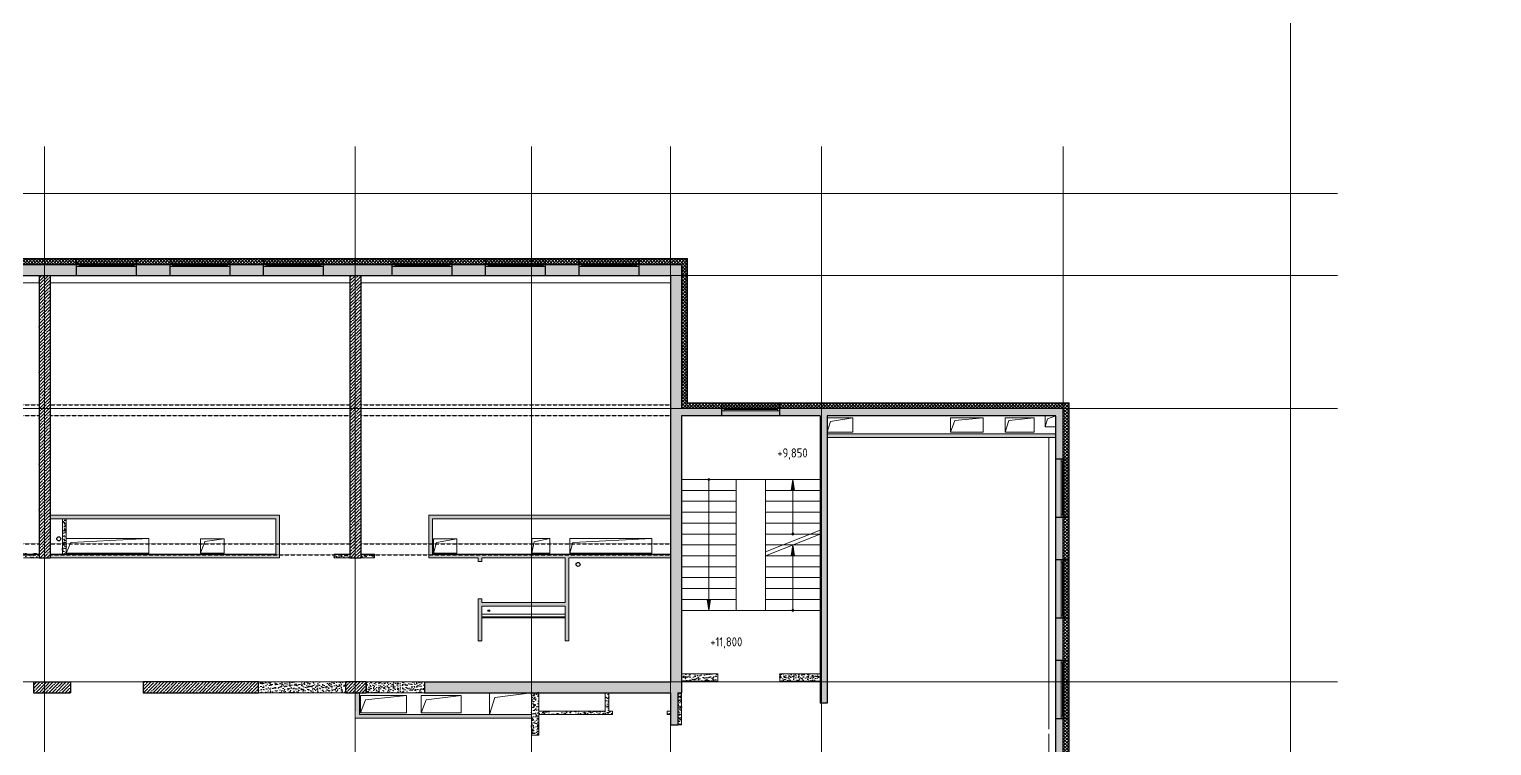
# Model space of a CAD drawing. Header units: millimetres. Extents: x -222892 to 671268, y 0 to 135099.
# Drawn here: x 363671 to 403901, y 73409 to 93121 of the extents above; entities that cross this region are included whole.
import ezdxf
from ezdxf import colors
from ezdxf.entities.mleader import LeaderData, LeaderLine
from ezdxf.enums import TextEntityAlignment as Align
from ezdxf.math import Vec2, Vec3

# ---------------------------------------------------------------- set-up
doc = ezdxf.new("R2010")
doc.units = ezdxf.units.MM
doc.linetypes.add('ADSK_Штриховая_ш2 п1', pattern=[3, 2, -1])
doc.linetypes.add('осевая', pattern=[2, 1.25, -0.25, 0.25, -0.25])
for name, color, linetype in [('_TEXT', 7, 'Continuous'), ('АР_Сущ Несущая стена', 216, 'Continuous'), ('КР_БалкиЖБ', 7, 'ADSK_Штриховая_ш2 п1'), ('ОТВ.ВК', 212, 'Continuous')]:
    doc.layers.add(name, color=color, linetype=linetype)
for name, color, linetype, lineweight in [('АР_Лестницы', 250, 'Continuous', 15), ('АР_Навесной фасад', 190, 'Continuous', 5), ('АР_Окна БЛОК', 250, 'Continuous', 5), ('АР_Перегородки газоблок', 165, 'Continuous', 5), ('АР_Перегородки газоблок_Штрих', 165, 'Continuous', 5), ('АР_Подоконники', 163, 'Continuous', 5), ('АР_Утеплитель', 154, 'Continuous', 5), ('АР_Штриховка монолит', 250, 'Continuous', 5), ('КР_Оси', 7, 'Continuous', 5), ('М_проемы ОВ 4-5эт', 172, 'Continuous', 5)]:
    doc.layers.add(name, color=color, linetype=linetype, lineweight=lineweight)
doc.styles.add('ISOCPEUR', font='isocpeur.ttf', dxfattribs={"width": 0.85})

# ---------------------------------------------------------------- blocks, each defined once
blk = doc.blocks.new('_DotSmall')
at = {"color": 0, "linetype": 'ByBlock', "const_width": 0.5}
blk.add_lwpolyline([(-0.0625, 0, 1), (0.0625, 0, 1)], format="xyb", close=True, dxfattribs=at)
blk = doc.blocks.new('*U4489')
h = blk.add_hatch(color=256)
h.dxf.hatch_style = 1
edge = h.paths.add_edge_path()
edge.add_arc((0, 0), 27.6, 359.64, 719.64)
h = blk.add_hatch(color=256)
h.dxf.hatch_style = 1
h.paths.add_polyline_path([(1500, -44), (1500, 44), (1800, 0)])
blk.add_line((1800, 0), (0, 0))
blk.add_lwpolyline([(1500, 44), (1500, -44), (1800, 0), (1500, 44)])
blk.add_circle((0, 0), 27.6)
blk = doc.blocks.new('*U4577')
h = blk.add_hatch(color=256)
h.dxf.hatch_style = 1
edge = h.paths.add_edge_path()
edge.add_arc((0, 0), 27.6, 359.64, 719.64)
h = blk.add_hatch(color=256)
h.dxf.hatch_style = 1
h.paths.add_polyline_path([(3300, -44), (3300, 44), (3600, 0)])
blk.add_line((3600, 0), (0, 0))
blk.add_lwpolyline([(3300, 44), (3300, -44), (3600, 0), (3300, 44)])
blk.add_circle((0, 0), 27.6)
blk = doc.blocks.new('*U4456')
h = blk.add_hatch(color=256)
h.dxf.hatch_style = 1
edge = h.paths.add_edge_path()
edge.add_arc((0, 0), 27.6, 359.64, 719.64)
h = blk.add_hatch(color=256)
h.dxf.hatch_style = 1
h.paths.add_polyline_path([(1200, -44), (1200, 44), (1500, 0)])
blk.add_line((1500, 0), (0, 0))
blk.add_lwpolyline([(1200, 44), (1200, -44), (1500, 0), (1200, 44)])
blk.add_circle((0, 0), 27.6)
blk = doc.blocks.new('*U4499')
at = {"true_color": 0xffffff}
h = blk.add_hatch(color=7, dxfattribs=at)
h.dxf.hatch_style = 1
h.paths.add_polyline_path([(-1600, -140), (0, -140), (0, 220), (-1600, 220)])
at = {"lineweight": 30}
for p, q in [((-1600, -140), (-1600, 220)), ((0, -140), (0, 220))]:
    blk.add_line(p, q, dxfattribs=at)
for p, q in [((0, 220), (-1600, 220)), ((-1600, 70), (0, 70)), ((-1600, 0), (0, 0)), ((-1530, 0), (-1530, 70)), ((-1530, 35), (-70, 35)), ((-70, 0), (-70, 70)), ((-1600, -140), (0, -140)), ((-1600, -140), (-1600, -140)), ((-1600, -140), (-1600, -140)), ((0, -140), (0, -140)), ((0, -140), (0, -140))]:
    blk.add_line(p, q)
blk = doc.blocks.new('*U4551')
at = {"true_color": 0xffffff}
h = blk.add_hatch(color=7, dxfattribs=at)
h.dxf.hatch_style = 1
h.paths.add_polyline_path([(-1650, -240), (0, -240), (0, 220), (-1650, 220)])
at = {"lineweight": 30}
for p, q in [((-1650, -240), (-1650, 220)), ((0, -240), (0, 220))]:
    blk.add_line(p, q, dxfattribs=at)
for p, q in [((0, 220), (-1650, 220)), ((-1650, 70), (0, 70)), ((-1650, 0), (0, 0)), ((-1580, 0), (-1580, 70)), ((-1580, 35), (-70, 35)), ((-70, 0), (-70, 70)), ((-1650, -240), (0, -240)), ((-1650, -240), (-1650, -240)), ((-1650, -240), (-1650, -240)), ((0, -240), (0, -240)), ((0, -240), (0, -240))]:
    blk.add_line(p, q)
blk = doc.blocks.new('*U5853')
at = {"color": 0, "linetype": 'ByBlock', "lineweight": -2, "ltscale": 10}
blk.add_line((0, 0), (-79501, 0), dxfattribs=at)
blk = doc.blocks.new('*U5861')
at = {"color": 0, "linetype": 'ByBlock', "lineweight": -2, "ltscale": 10}
blk.add_line((0, 0), (0, -36499), dxfattribs=at)
at = {"color": 0, "linetype": 'Continuous', "lineweight": -2}
blk.add_line((0, -36499), (0, -36599), dxfattribs=at)
blk.add_circle((0, -36999), 400, dxfattribs=at)
at = {"color": 0, "linetype": 'Continuous', "lineweight": -2, "style": 'ISOCPEUR', "width": 0.85}
blk.add_text('12', height=350, dxfattribs=at).set_placement((0, -36999), align=Align.MIDDLE_CENTER)
blk = doc.blocks.new('*U5862')
at = {"color": 0, "linetype": 'ByBlock', "lineweight": -2, "ltscale": 10}
blk.add_line((0, 0), (0, -36499), dxfattribs=at)
at = {"color": 0, "linetype": 'Continuous', "lineweight": -2}
blk.add_line((0, -36499), (0, -36599), dxfattribs=at)
blk.add_circle((0, -36999), 400, dxfattribs=at)
at = {"color": 0, "linetype": 'Continuous', "lineweight": -2, "style": 'ISOCPEUR', "width": 0.85}
blk.add_text('14', height=350, dxfattribs=at).set_placement((0, -36999), align=Align.MIDDLE_CENTER)
blk = doc.blocks.new('*U5863')
at = {"color": 0, "linetype": 'ByBlock', "lineweight": -2, "ltscale": 10}
blk.add_line((0, 0), (0, -36499), dxfattribs=at)
at = {"color": 0, "linetype": 'Continuous', "lineweight": -2}
blk.add_line((0, -36499), (0, -36599), dxfattribs=at)
blk.add_circle((0, -36999), 400, dxfattribs=at)
at = {"color": 0, "linetype": 'Continuous', "lineweight": -2, "style": 'ISOCPEUR', "width": 0.85}
blk.add_text('16', height=350, dxfattribs=at).set_placement((0, -36999), align=Align.MIDDLE_CENTER)
blk = doc.blocks.new('*U5864')
at = {"color": 0, "linetype": 'ByBlock', "lineweight": -2, "ltscale": 10}
blk.add_line((0, 0), (0, -36499), dxfattribs=at)
at = {"color": 0, "linetype": 'Continuous', "lineweight": -2}
blk.add_line((0, -36499), (0, -36599), dxfattribs=at)
blk.add_circle((0, -36999), 400, dxfattribs=at)
at = {"color": 0, "linetype": 'Continuous', "lineweight": -2, "style": 'ISOCPEUR', "width": 0.85}
blk.add_text('18', height=350, dxfattribs=at).set_placement((0, -36999), align=Align.MIDDLE_CENTER)
blk = doc.blocks.new('*U5865')
at = {"color": 0, "linetype": 'ByBlock', "lineweight": -2, "ltscale": 10}
blk.add_line((0, 0), (0, -36499), dxfattribs=at)
at = {"color": 0, "linetype": 'Continuous', "lineweight": -2}
blk.add_line((0, -36499), (0, -36599), dxfattribs=at)
blk.add_circle((0, -36999), 400, dxfattribs=at)
at = {"color": 0, "linetype": 'Continuous', "lineweight": -2, "style": 'ISOCPEUR', "width": 0.85}
blk.add_text('20', height=350, dxfattribs=at).set_placement((0, -36999), align=Align.MIDDLE_CENTER)
blk = doc.blocks.new('*U5866')
at = {"color": 0, "linetype": 'ByBlock', "lineweight": -2, "ltscale": 10}
blk.add_line((0, 0), (0, -36499), dxfattribs=at)
at = {"color": 0, "linetype": 'Continuous', "lineweight": -2}
blk.add_line((0, -36499), (0, -36599), dxfattribs=at)
blk.add_circle((0, -36999), 400, dxfattribs=at)
at = {"color": 0, "linetype": 'Continuous', "lineweight": -2, "style": 'ISOCPEUR', "width": 0.85}
blk.add_text('22', height=350, dxfattribs=at).set_placement((0, -36999), align=Align.MIDDLE_CENTER)
blk = doc.blocks.new('*U5867')
at = {"color": 0, "linetype": 'ByBlock', "lineweight": -2, "ltscale": 10}
blk.add_line((0, 0), (0, -80880), dxfattribs=at)
blk = doc.blocks.new('*U5868')
at = {"color": 0, "linetype": 'ByBlock', "lineweight": -2, "ltscale": 10}
blk.add_line((0, 0), (-79501, 0), dxfattribs=at)
blk = doc.blocks.new('*U5869')
at = {"color": 0, "linetype": 'ByBlock', "lineweight": -2, "ltscale": 10}
blk.add_line((0, 0), (-79501, 0), dxfattribs=at)
blk = doc.blocks.new('*U5870')
at = {"color": 0, "linetype": 'ByBlock', "lineweight": -2, "ltscale": 10}
blk.add_line((0, 0), (-79501, 0), dxfattribs=at)
blk = doc.blocks.new('A$C4c190d01')
at = {"layer": 'КР_Оси', "linetype": 'осевая'}
for name, p in [('*U5867', (68415, 79093.6)), ('*U5861', (34145, 34687.4)), ('*U5862', (42685, 34687.4)), ('*U5863', (47535, 34687.4)), ('*U5864', (51365, 34687.4)), ('*U5865', (55515, 34687.4)), ('*U5866', (62165, 34687.4)), ('*U5870', (69712.8, 33395)), ('*U5869', (69712.8, 31145)), ('*U5868', (69712.8, 27480)), ('*U5853', (69712.8, 19960))]:
    blk.add_blockref(name, p, dxfattribs=at)

msp = doc.modelspace()

# ---------------------------------------------------------------- hatches: boundary and pattern name
at = {"layer": 'АР_Перегородки газоблок_Штрих', "ltscale": 100}
h = msp.add_hatch(dxfattribs=at)
h.set_pattern_fill('AR-CONC', color=256)
h.paths.add_polyline_path([(385623.4, 81986.1), (391913.8, 81986.1), (391913.8, 81885.7), (385624.1, 81886.1)])
h = msp.add_hatch(dxfattribs=at)
h.set_pattern_fill('AR-CONC', color=256)
h.paths.add_polyline_path([(370555.1, 79748.5), (364639.7, 79748.5), (364639.7, 79648.5), (370455.1, 79648.5), (370455.1, 78680.3), (370555.1, 78580.3)])
h.paths.add_polyline_path([(364639.7, 79748.5), (364243.7, 79748.5), (364243.7, 79648.5), (364639.7, 79648.5)])
h = msp.add_hatch(dxfattribs=at)
h.set_pattern_fill('AR-CONC', color=256)
h.paths.add_polyline_path([(381313.8, 79748.5), (374666.6, 79748.5), (374666.7, 78680.3), (374766.7, 78680.3), (374766.6, 79648.5), (381313.8, 79648.5)])
h = msp.add_hatch(dxfattribs=at)
h.set_pattern_fill('AR-CONC', color=256)
h.paths.add_polyline_path([(364683.6, 79648.5), (364583.6, 79648.5), (364583.6, 78680.3), (364683.6, 78680.3)])
h = msp.add_hatch(dxfattribs=at)
h.set_pattern_fill('AR-CONC', color=256)
h.paths.add_polyline_path([(363943.8, 78640.3), (363943.8, 78700.3), (363697.7, 78700.2), (363697.7, 78580.2), (363700.3, 78580.2), (363510.1, 78580.2), (363510.1, 78700.2), (363697.6, 78700.2), (363697.7, 78580.2), (363943.8, 78580.3)])
h = msp.add_hatch(dxfattribs=at)
h.set_pattern_fill('AR-CONC', color=256)
h.paths.add_polyline_path([(370455.1, 78680.3), (364243.7, 78680.3), (364243.7, 78580.3), (370555.1, 78580.3)])
h = msp.add_hatch(dxfattribs=at)
h.set_pattern_fill('AR-CONC', color=256)
h.paths.add_polyline_path([(372488.8, 78640.3), (372488.8, 78680.3), (372055.1, 78680.3), (372055.1, 78580.3), (372055.1, 78580.3), (372055.1, 78580.3), (372055.1, 78580.3), (372488.8, 78580.3)])
h = msp.add_hatch(dxfattribs=at)
h.set_pattern_fill('AR-CONC', color=256)
h.paths.add_polyline_path([(373166.6, 78680.3), (372788.8, 78680.3), (372788.8, 78643.3), (372788.8, 78580.3), (373166.6, 78580.3)])
h = msp.add_hatch(dxfattribs=at)
h.set_pattern_fill('AR-CONC', color=256)
h.paths.add_polyline_path([(376016.5, 77448.7), (376116.4, 77448.7), (376116.4, 77348.7), (378413.5, 77348.7), (378413.5, 78580.3), (376116.4, 78580.4), (376116.1, 78478.6), (376016, 78478.9), (376016.4, 78580.3), (374666.6, 78580.3), (374666.6, 78680.3), (381161, 78680.4), (381313.8, 78680.3), (381313.8, 78580.4), (378513.5, 78580.3), (378513.5, 76295.3), (378413.5, 76295.3), (378413.4, 77247.5), (376116.4, 77249.9), (376116, 76265.7), (376016, 76265.7)])
h = msp.add_hatch(dxfattribs=at)
h.set_pattern_fill('AR-CONC', color=256)
h.paths.add_polyline_path([(382613.8, 75385.7), (381613.8, 75385.7), (381613.8, 75185.7), (382613.8, 75185.7)])
h = msp.add_hatch(dxfattribs=at)
h.set_pattern_fill('AR-CONC', color=256)
h.paths.add_polyline_path([(385423.8, 75385.7), (384313.8, 75385.7), (384313.8, 75185.7), (385423.8, 75185.7)])
h = msp.add_hatch(dxfattribs=at)
h.set_pattern_fill('AR-CONC', color=256)
h.paths.add_polyline_path([(372345.4, 75165.7), (369975.6, 75165.7), (369975.6, 74865.7), (372345.4, 74865.7)])
h = msp.add_hatch(dxfattribs=at)
h.set_pattern_fill('AR-CONC', color=256)
h.paths.add_polyline_path([(372663.7, 74364.5), (372633.8, 74364.5), (372633.8, 74865.7), (372753.8, 74865.7), (372753.8, 74264.5), (377483.7, 74264.5), (377483.9, 74164.5), (372663.9, 74164.5)])
h = msp.add_hatch(dxfattribs=at)
h.set_pattern_fill('AR-CONC', color=256)
h.paths.add_polyline_path([(374545.7, 75165.7), (372935.2, 75165.6), (372935.2, 74865.6), (374545.7, 74865.7)])
h = msp.add_hatch(dxfattribs=at)
h.set_pattern_fill('AR-CONC', color=256)
h.paths.add_polyline_path([(377483.8, 74872.8), (377683.8, 74880.3), (377683.8, 73697.8), (377483.8, 73690.3)])
h = msp.add_hatch(dxfattribs=at)
h.set_pattern_fill('AR-CONC', color=256)
h.paths.add_polyline_path([(377683.7, 74364.5), (379513.6, 74361.8), (379513.6, 74863), (379613.8, 74865.7), (379613.8, 74364.5), (379713.7, 74364.5), (379713.9, 74264.5), (377683.9, 74264.5)])
h = msp.add_hatch(dxfattribs=at)
h.set_pattern_fill('AR-CONC', color=256)
h.paths.add_polyline_path([(381613.8, 74865.7), (381513.8, 74865.7), (381513.8, 73985.8), (381613.8, 73985.8)])
h = msp.add_hatch(dxfattribs=at)
h.set_pattern_fill('AR-CONC', color=256)
h.paths.add_polyline_path([(381213.8, 74364.5), (381313.8, 74364.5), (381313.8, 74244.5), (381213.8, 74244.5)])
at = {"layer": 'АР_Утеплитель', "ltscale": 100}
h = msp.add_hatch(dxfattribs=at)
h.set_pattern_fill('ANSI37', color=256, scale=20)
h.paths.add_polyline_path([(398463.8, 64815.7), (392113.8, 64815.7), (392113.8, 82685.7), (381613.8, 82685.7), (381613.8, 86650.7), (346813.8, 86650.7), (346813.8, 82685.7), (341838.6, 82685.7), (341838.6, 82835.7), (346663.8, 82835.7), (346663.8, 86800.7), (381763.8, 86800.7), (381763.8, 82835.7), (392263.8, 82835.7), (392263.8, 64965.7), (398613.8, 64965.7), (398613.8, 54955.7), (385213.8, 54955.7), (385213.8, 61305.7), (377333.8, 61305.7), (377333.8, 66495.7), (369098.5, 66495.7), (369098.5, 66245.7), (368948.5, 66245.7), (368948.5, 66645.7), (377483.8, 66645.7), (377483.8, 61455.7), (385363.8, 61455.7), (385363.8, 55105.7), (398463.8, 55105.7)])
at = {"layer": 'АР_Штриховка монолит', "ltscale": 100}
h = msp.add_hatch(dxfattribs=at)
h.set_pattern_fill('ANSI35', color=256, scale=20)
h.paths.add_polyline_path([(381313.8, 86650.7), (346813.8, 86650.7), (346813.8, 82685.7), (346813.8, 82485.7), (346813.8, 75165.7), (346913.8, 75165.7), (346913.8, 73908.2), (347113.8, 73908.2), (347113.8, 74865.7), (350868.8, 74865.7), (350868.8, 73683.2), (351068.8, 73683.2), (351068.8, 74865.7), (361785.8, 74865.7), (361785.8, 75165.7), (347113.8, 75165.7), (347113.8, 86350.7), (381313.8, 86350.7)])
h = msp.add_hatch(dxfattribs=at)
h.set_pattern_fill('ANSI35', color=256, scale=20)
h.paths.add_polyline_path([(381613.8, 86650.7), (381313.8, 86650.7), (381313.8, 86350.7), (381313.8, 75165.7), (374545.7, 75165.7), (374545.7, 74865.7), (377483.8, 74865.7), (377683.8, 74865.7), (381313.8, 74865.7), (381313.8, 73985.8), (381513.8, 73985.8), (381513.8, 74865.7), (381613.8, 74865.7), (381613.8, 82485.7), (381613.8, 82486), (381613.8, 82686), (381613.8, 82685.7)])
h = msp.add_hatch(dxfattribs=at)
h.set_pattern_fill('ANSI35', color=256, scale=20)
h.paths.add_polyline_path([(364243.7, 86350.7), (363943.8, 86350.7), (363943.8, 78580.3), (364243.7, 78580.3)])
h = msp.add_hatch(dxfattribs=at)
h.set_pattern_fill('ANSI35', color=256, scale=20)
h.paths.add_polyline_path([(372788.8, 86350.7), (372488.8, 86350.7), (372488.8, 78580.3), (372788.8, 78580.3)])
h = msp.add_hatch(dxfattribs=at)
h.set_pattern_fill('ANSI35', color=256, scale=20)
h.paths.add_polyline_path([(392113.8, 82685.7), (381613.7, 82685.7), (381613.8, 82485.7), (385423.8, 82485.7), (385423.8, 74580.2), (385623.8, 74580.2), (385623.8, 82485.7), (391913.8, 82485.7), (392113.8, 82485.7)])
h = msp.add_hatch(dxfattribs=at)
h.set_pattern_fill('ANSI35', color=256, scale=20)
h.paths.add_polyline_path([(398463.8, 64815.7), (392113.8, 64815.7), (392113.8, 82486), (391913.8, 82485.3), (391913.8, 64815.7), (391813.8, 64815.7), (391813.8, 63707.4), (392113.8, 63707.4), (392113.8, 64615.7), (398263.8, 64615.7), (398463.8, 64615.7)])
h = msp.add_hatch(dxfattribs=at)
h.set_pattern_fill('ANSI35', color=256, scale=20)
h.paths.add_polyline_path([(364805.8, 75165.8), (363785.8, 75165.7), (363785.8, 74865.7), (364805.8, 74865.8)])
h = msp.add_hatch(dxfattribs=at)
h.set_pattern_fill('ANSI35', color=256, scale=20)
h.paths.add_polyline_path([(369975.6, 75165.6), (366805.8, 75165.7), (366805.8, 74865.7), (369975.6, 74865.6)])
h = msp.add_hatch(dxfattribs=at)
h.set_pattern_fill('ANSI35', color=256, scale=20)
h.paths.add_polyline_path([(372935.2, 75166.3), (372365.4, 75166.3), (372365.4, 74865.6), (372935.2, 74865.6)])

# ---------------------------------------------------------------- linework, layer by layer
at = {"layer": 'АР_Лестницы', "ltscale": 100}
for p, q in [((383921.5, 80734.2), (381613.8, 80734.2)), ((385423.8, 80734.2), (383921.4, 80734.2)), ((383116.1, 80434.2), (381613.8, 80434.2)), ((383116.1, 80134.2), (381613.8, 80134.2)), ((385423.8, 80434.2), (383921.4, 80434.2)), ((385423.8, 80134.2), (383921.4, 80134.2)), ((383116.1, 79834.2), (381613.8, 79834.2)), ((385423.8, 79834.2), (383921.4, 79834.2)), ((383116.1, 79534.2), (381613.8, 79534.2)), ((385423.8, 79534.2), (383921.4, 79534.2)), ((385426.5, 79341.9), (383921.4, 78741.9)), ((383116.1, 79234.2), (381613.8, 79234.2)), ((383116.1, 78934.2), (381613.8, 78934.2)), ((385423.8, 79234.2), (383921.4, 79234.2)), ((385426.4, 79234.2), (383921.4, 78634.2)), ((385423.8, 78934.2), (383921.4, 78934.2)), ((383116.1, 78634.2), (381613.8, 78634.2)), ((385423.8, 78634.2), (383921.4, 78634.2)), ((383116.1, 78334.2), (381613.8, 78334.2)), ((385423.8, 78334.2), (383921.4, 78334.2)), ((383116.1, 78034.2), (381613.8, 78034.2)), ((383116.1, 77734.2), (381613.8, 77734.2)), ((385423.8, 78034.2), (383921.4, 78034.2)), ((385423.8, 77734.2), (383921.4, 77734.2)), ((383116.1, 77434.2), (381613.8, 77434.2)), ((385423.8, 77434.2), (383921.4, 77434.2)), ((381613.8, 77134.2), (383921.4, 77134.2)), ((385423.8, 77134.2), (383921.4, 77134.2))]:
    msp.add_line(p, q, dxfattribs=at)
for points in [[(383116.3, 77134.2), (383116.3, 80734.2)], [(383921.4, 77134.2), (383921.5, 80734.2)]]:
    msp.add_lwpolyline(points, dxfattribs=at)
at = {"layer": 'АР_Навесной фасад', "ltscale": 100}
for p, q in [((346653.8, 86810.7), (381773.8, 86810.7)), ((346663.8, 86800.7), (381763.8, 86800.7)), ((381763.8, 86800.7), (381763.8, 82835.7)), ((381773.8, 86810.7), (381773.8, 82845.7)), ((392263.8, 82835.7), (381763.8, 82835.7)), ((392273.8, 82845.7), (381773.8, 82845.7)), ((392263.8, 64965.7), (392263.8, 82835.7)), ((392273.8, 64975.7), (392273.8, 82845.7))]:
    msp.add_line(p, q, dxfattribs=at)
at = {"layer": 'АР_Перегородки газоблок', "ltscale": 100}
for p, q in [((381313.8, 79748.5), (374666.6, 79748.5)), ((374666.6, 79748.5), (374666.6, 78700.3)), ((364583.6, 78680.3), (364583.6, 79648.5)), ((364683.6, 78680.3), (364683.6, 79648.5)), ((374766.6, 79648.5), (375616.9, 79648.5)), ((375186.6, 79648.5), (381313.8, 79648.5)), ((376016.5, 77448.7), (376116.4, 77448.7)), ((382613.8, 75385.7), (382613.8, 75185.7)), ((377483.8, 74865.3), (377483.8, 73697.8)), ((377683.8, 74865.3), (377683.8, 73697.8)), ((381613.8, 74865.7), (381613.8, 73985.8)), ((377683.8, 73697.8), (377483.8, 73697.8)), ((381613.8, 73985.8), (381513.8, 73985.8))]:
    msp.add_line(p, q, dxfattribs=at)
for points in [[(385623.8, 81986.1), (391913.8, 81986.1)], [(385623.8, 81886.1), (391913.8, 81886.1)], [(364243.7, 79748.5), (370555.1, 79748.5)], [(370555.1, 79748.5), (370555.1, 78580.3), (364243.8, 78580.3)], [(364243.8, 78680.3), (370455.1, 78680.3), (370455.1, 79648.5), (364243.7, 79648.5)], [(381313.8, 78680.3), (374766.6, 78680.3), (374766.6, 79648.5)], [(363943.8, 78680.3), (363510.1, 78680.3)], [(363943.8, 78580.3), (363510.1, 78580.3)], [(372055.1, 78580.3), (372055.1, 78680.3)], [(372488.8, 78680.3), (372055.1, 78680.3)], [(372488.8, 78580.3), (372055.1, 78580.3)], [(373166.6, 78680.3), (372788.8, 78680.3)], [(373166.6, 78580.3), (372788.8, 78580.3)], [(373166.6, 78680.3), (373166.6, 78580.3)], [(374666.6, 78580.3), (374666.6, 78700.3)], [(376016.4, 78580.3), (374666.6, 78580.3)], [(376016.4, 78580.3), (376016.1, 78479.3)], [(376016.1, 78479.3), (376116.1, 78479)], [(376116.1, 78479), (376116.4, 78580.3)], [(378413.5, 77348.7), (378413.5, 78580.4), (376116.4, 78580.4)], [(378513.5, 76295.3), (378513.5, 78580.3)], [(381313.8, 78580.3), (378513.5, 78580.3)], [(376016.5, 77448.7), (376016, 76295.7)], [(376116, 76295.7), (376116.4, 77248.7), (378413.5, 77248.7), (378413.5, 76295.3)], [(376116.4, 77348.7), (376116.4, 77448.7)], [(378413.5, 77348.7), (376116.4, 77348.7)], [(376116.4, 77028.3), (378413.5, 77028.6)], [(376116.4, 76953.3), (378413.5, 76953.3)], [(378413.5, 76928.6), (376116.4, 76928.3)], [(376016, 76295.7), (376116, 76295.7)], [(378413.5, 76295.3), (378513.5, 76295.3)], [(381613.8, 75385.7), (382613.8, 75385.7)], [(384313.8, 75385.7), (385423.8, 75385.7)], [(384313.8, 75185.7), (384313.8, 75385.7)], [(372633.8, 74865.7), (372633.8, 74164.5), (377483.8, 74164.5)], [(372753.8, 74865.7), (372753.8, 74264.5), (377483.8, 74264.5)], [(379513.6, 74863), (379513.6, 74361.8)], [(379613.8, 74865.7), (379613.8, 74364.5)], [(382613.8, 75185.7), (381613.8, 75185.7)], [(385423.8, 75185.7), (384313.8, 75185.7)], [(379513.6, 74361.8), (377683.8, 74364.5)], [(377683.8, 74264.5), (379713.8, 74264.5)], [(379713.8, 74364.5), (379613.8, 74364.5)], [(379713.8, 74364.5), (379713.8, 74264.5)], [(381313.8, 74364.5), (381213.8, 74364.5)], [(381213.8, 74364.5), (381213.8, 74264.5)], [(381213.8, 74264.5), (381313.8, 74264.5)]]:
    msp.add_lwpolyline(points, dxfattribs=at)
for points in [[(369975.6, 74865.7), (372365.4, 74865.7), (372365.4, 75165.7), (369975.6, 75165.7)], [(372935.2, 74865.7), (374545.7, 74865.7), (374545.7, 75165.7), (372935.2, 75165.7)]]:
    msp.add_lwpolyline(points, close=True, dxfattribs=at)
at = {"layer": 'АР_Подоконники', "ltscale": 100}
for p, q in [((355678.8, 86147.2), (363943.8, 86147.1)), ((364243.8, 86147.2), (372488.8, 86147.1)), ((372788.8, 86147.2), (381313.8, 86147.1)), ((391713.8, 73860.7), (391713.8, 81886.1)), ((391713.8, 67930.1), (391713.8, 73740.7))]:
    msp.add_line(p, q, dxfattribs=at)
at = {"layer": 'АР_Сущ Несущая стена', "ltscale": 100}
for p, q in [((346813.8, 86650.7), (381613.8, 86650.7)), ((381613.8, 86650.7), (381613.8, 82685.7)), ((347113.8, 86350.7), (381313.8, 86350.7)), ((363943.8, 86350.7), (363943.8, 78580.3)), ((364243.8, 86350.7), (364243.7, 78580.3)), ((372488.8, 86350.7), (372488.8, 78580.3)), ((372788.8, 86350.7), (372788.8, 78580.3)), ((381313.8, 86350.7), (381313.8, 75165.7)), ((392113.8, 82685.7), (381613.8, 82685.7)), ((381613.8, 82485.7), (381613.8, 74865.7)), ((385423.8, 82485.7), (381613.8, 82485.7)), ((385423.8, 82485.7), (385423.8, 74580.2)), ((391913.8, 82485.7), (385623.8, 82485.7)), ((385623.8, 82485.7), (385623.8, 74580.3)), ((391913.8, 64815.7), (391913.8, 82485.7)), ((392113.8, 64815.7), (392113.8, 82685.7)), ((391913.8, 77945.7), (391913.8, 79700.7)), ((363943.8, 78580.3), (364243.8, 78580.3)), ((372488.8, 78580.3), (372788.8, 78580.3)), ((391913.8, 75760.7), (391913.8, 76845.7)), ((363785.8, 75165.7), (364805.8, 75165.7)), ((363785.8, 75165.7), (363785.8, 74865.7)), ((363785.8, 74865.7), (364805.8, 74865.7)), ((364805.8, 75165.7), (364805.8, 74865.7)), ((372365.4, 75165.7), (372365.4, 74865.7)), ((372935.2, 75165.7), (372935.2, 74865.7)), ((374545.7, 75165.7), (381313.8, 75165.7)), ((374545.7, 75165.7), (374545.7, 74865.7)), ((374545.7, 74865.7), (377683.8, 74865.7)), ((377683.8, 74865.7), (381313.8, 74865.7)), ((381313.8, 74865.7), (381313.8, 73985.8)), ((381513.8, 74865.7), (381613.8, 74865.7)), ((381513.8, 74865.7), (381513.8, 73985.8)), ((385623.8, 74580.2), (385423.8, 74580.2)), ((391913.8, 72990.7), (391913.8, 74160.7)), ((381313.8, 73985.8), (381513.8, 73985.8))]:
    msp.add_line(p, q, dxfattribs=at)
for points in [[(366805.8, 74865.2), (369975.6, 74865.4), (369975.6, 75166), (366805.8, 75165.7)], [(372365.4, 74865.2), (372935.2, 74866.2), (372935.2, 75166.8), (372365.4, 75165.7)]]:
    msp.add_lwpolyline(points, close=True, dxfattribs=at)
at = {"layer": 'КР_БалкиЖБ'}
for p, q in [((355678.8, 82790.7), (363943.8, 82790.7)), ((355678.8, 82490.7), (363943.8, 82490.7)), ((364241.9, 82790.7), (372488.8, 82790.7)), ((364243.7, 82490.7), (372488.8, 82490.7)), ((372788.8, 82790.7), (381313.8, 82790.7)), ((372788.8, 82490.7), (381313.8, 82490.7)), ((355678.8, 78965.7), (363943.8, 78965.7)), ((364241.9, 78965.7), (372488.8, 78965.7)), ((372788.8, 78965.7), (381313.8, 78965.7)), ((355678.8, 78665.7), (363943.8, 78665.7)), ((364243.7, 78665.7), (372488.8, 78665.7)), ((372788.8, 78665.7), (381313.8, 78665.7))]:
    msp.add_line(p, q, dxfattribs=at)
at = {"layer": 'М_проемы ОВ 4-5эт'}
for points in [[(391615.6, 82185), (391913.8, 82185.7), (391913.8, 82485.7), (391615.6, 82485)], [(385623.8, 82033.4), (386323.8, 82033.4), (386323.8, 82433.4), (385623.8, 82433.4)], [(389013.8, 82033.4), (389913.8, 82033.4), (389913.8, 82433.4), (389013.8, 82433.4)], [(390513.8, 82033.4), (391313.8, 82033.4), (391313.8, 82433.4), (390513.8, 82433.4)], [(364688.6, 78706.3), (366963.6, 78706.3), (366963.6, 79106.3), (364688.6, 79106.3)], [(368385.1, 78705.3), (369035.2, 78705.3), (369035.2, 79105.3), (368385.1, 79105.3)], [(374786.6, 78705.3), (375436.8, 78705.3), (375436.8, 79105.3), (374786.6, 79105.3)], [(377494.1, 78706.3), (377994.1, 78706.3), (377994.1, 79106.3), (377494.1, 79106.3)], [(378544.1, 78706.3), (380794.1, 78706.3), (380794.1, 79106.3), (378544.1, 79106.3)], [(376333.8, 74265.1), (377483.8, 74265.1), (377483.8, 74865.1), (376333.8, 74865.1)], [(376333.8, 74265.1), (377483.8, 74265.1), (377483.8, 74865.1), (376333.8, 74865.1)], [(372778.8, 74315.1), (374048.8, 74315.1), (374048.8, 74790.1), (372778.8, 74790.1)], [(372778.8, 74315.1), (374048.8, 74315.1), (374048.8, 74790.1), (372778.8, 74790.1)], [(374448.8, 74315.1), (375548.8, 74315.1), (375548.8, 74790.1), (374448.8, 74790.1)], [(374448.8, 74315.1), (375548.8, 74315.1), (375548.8, 74790.1), (374448.8, 74790.1)]]:
    msp.add_lwpolyline(points, close=True, dxfattribs=at)
for points in [[(391615.6, 82185), (391683.1, 82405.6), (391913.8, 82485.7)], [(385623.8, 82033.4), (385706.6, 82331.9), (386323.8, 82433.4)], [(389013.8, 82033.4), (389135.6, 82354.6), (389913.8, 82433.4)], [(390513.8, 82033.4), (390612.8, 82358.2), (391313.8, 82433.4)], [(364688.6, 78706.3), (364811.8, 79005), (366963.6, 79106.3)], [(368385.1, 78705.3), (368497, 79026.2), (369035.2, 79105.3)], [(374786.6, 78705.3), (374869.4, 79003.9), (375436.8, 79105.3)], [(377494.1, 78706.3), (377563.6, 79020.9), (377994.1, 79106.3)], [(378544.1, 78706.3), (378626.9, 79004.8), (380794.1, 79106.3)], [(376333.8, 74265.1), (376474.9, 74740), (377483.8, 74865.1)], [(372778.8, 74315.1), (372919.9, 74673.5), (374048.8, 74790.1)], [(374448.8, 74315.1), (374589.9, 74673.5), (375548.8, 74790.1)]]:
    msp.add_lwpolyline(points, dxfattribs=at)
at = {"layer": 'ОТВ.ВК', "ltscale": 500}
for centre, radius in [((364483.7, 79101.5), 55), ((378768.9, 78397.6), 55), ((376310.9, 77124.7), 25)]:
    msp.add_circle(centre, radius, dxfattribs=at)

# ---------------------------------------------------------------- block references
at = {"layer": 'АР_Лестницы', "ltscale": 100, "xscale": -1}
for name, p, rotation in [('*U4577', (382365, 80734.2), 90), ('*U4456', (384672.6, 79234.2), 270), ('*U4489', (384672.6, 77134.2), 270)]:
    msp.add_blockref(name, p, dxfattribs=dict(at, rotation=rotation))
at = {"layer": 'АР_Окна БЛОК'}
for name, p in [('*U4551', (366623.8, 86590.7)), ('*U4551', (369193.8, 86590.7)), ('*U4551', (371763.8, 86590.7)), ('*U4551', (375303.8, 86590.7)), ('*U4551', (377873.8, 86590.7)), ('*U4551', (380443.8, 86590.7)), ('*U4499', (384318.8, 82625.7))]:
    msp.add_blockref(name, p, dxfattribs=at)
at = {"layer": 'АР_Окна БЛОК', "rotation": 270}
for p in [(392053.8, 79700.7), (392053.8, 76930.7), (392053.8, 74160.7)]:
    msp.add_blockref('*U4499', p, dxfattribs=at)

# ---------------------------------------------------------------- leaders
at = {"layer": '_TEXT'}
ml = msp.add_multileader_mtext('Standard', dxfattribs=at)
ml.set_content('+13,700', color=256, style='ISOCPEUR')
ml.set_leader_properties(color=256, linetype='Continuous', lineweight=-1)
ml.set_arrow_properties(name='DOTSMALL')
ml.build(insert=Vec2(0, 0))
ml.multileader.update_dxf_attribs({"has_dogleg": 0, "has_text_frame": 1, "text_left_attachment_type": 4, "text_right_attachment_type": 4, "dogleg_length": 0, "arrow_head_size": 180})
ctx = ml.context
ctx.base_point, ctx.char_height, ctx.arrow_head_size, ctx.landing_gap_size, ctx.plane_origin = Vec3(480330.3, 81867.3), 250, 180, 50, Vec3(477520.3, 81015.7)
ctx.left_attachment, ctx.right_attachment, ctx.text_align_type = 4, 4, 1
notes = []
notes.append((ctx, [(0, (0, 0, 0), (0, 0), (1, 0), 1, [])]))
ctx.mtext.insert, ctx.mtext.width, ctx.mtext.alignment, ctx.mtext.line_spacing_style, ctx.mtext.flow_direction = Vec3(480821.2, 82200.6), 852.697, 2, 2, 5
ml = msp.add_multileader_mtext('Standard', dxfattribs=at)
ml.set_content('+9,850', color=256, style='ISOCPEUR')
ml.set_leader_properties(color=256, linetype='Continuous', lineweight=-1)
ml.set_arrow_properties(name='DOTSMALL')
ml.build(insert=Vec2(0, 0))
ml.multileader.update_dxf_attribs({"has_dogleg": 0, "has_text_frame": 1, "text_left_attachment_type": 4, "text_right_attachment_type": 4, "dogleg_length": 0, "arrow_head_size": 180})
ctx = ml.context
ctx.base_point, ctx.char_height, ctx.arrow_head_size, ctx.landing_gap_size, ctx.plane_origin = Vec3(384227.6, 81256.8), 250, 180, 50, Vec3(385635.2, 80183.7)
ctx.left_attachment, ctx.right_attachment, ctx.text_align_type = 4, 4, 1
notes.append((ctx, [(0, (0, 0, 0), (0, 0), (1, 0), 1, [])]))
ctx.mtext.insert, ctx.mtext.width, ctx.mtext.defined_height, ctx.mtext.alignment, ctx.mtext.line_spacing_style, ctx.mtext.flow_direction = Vec3(384665.4, 81590.2), 696.035, 912.5, 2, 2, 5
ml = msp.add_multileader_mtext('Standard', dxfattribs=at)
ml.set_content('+13,725', color=256, style='ISOCPEUR')
ml.set_leader_properties(color=256, linetype='Continuous', lineweight=-1)
ml.set_arrow_properties(name='DOTSMALL')
ml.build(insert=Vec2(0, 0))
ml.multileader.update_dxf_attribs({"has_dogleg": 0, "has_text_frame": 1, "text_left_attachment_type": 4, "text_right_attachment_type": 4, "dogleg_length": 0, "arrow_head_size": 180})
ctx = ml.context
ctx.base_point, ctx.char_height, ctx.arrow_head_size, ctx.landing_gap_size, ctx.plane_origin = Vec3(518835.5, 81208.7), 250, 180, 50, Vec3(518586.2, 80547.8)
ctx.left_attachment, ctx.right_attachment, ctx.text_align_type = 4, 4, 1
notes.append((ctx, [(0, (0, 0, 0), (0, 0), (1, 0), 1, [])]))
ctx.mtext.insert, ctx.mtext.width, ctx.mtext.alignment, ctx.mtext.line_spacing_style, ctx.mtext.flow_direction = Vec3(519326.5, 81542), 852.697, 2, 2, 5
ml = msp.add_multileader_mtext('Standard', dxfattribs=at)
ml.set_content('+19,400', color=256, style='ISOCPEUR')
ml.set_leader_properties(color=256, linetype='Continuous', lineweight=-1)
ml.set_arrow_properties(name='DOTSMALL')
ml.build(insert=Vec2(0, 0))
ml.multileader.update_dxf_attribs({"has_dogleg": 0, "has_text_frame": 1, "text_left_attachment_type": 4, "text_right_attachment_type": 4, "dogleg_length": 0, "arrow_head_size": 180})
ctx = ml.context
ctx.base_point, ctx.char_height, ctx.arrow_head_size, ctx.landing_gap_size, ctx.plane_origin = Vec3(657324.7, 76516.7), 250, 180, 50, Vec3(657243.3, 74806)
ctx.left_attachment, ctx.right_attachment, ctx.text_align_type = 4, 4, 1
notes.append((ctx, [(0, (0, 0, 0), (0, 0), (1, 0), 1, [])]))
ctx.mtext.insert, ctx.mtext.width, ctx.mtext.defined_height, ctx.mtext.alignment, ctx.mtext.line_spacing_style, ctx.mtext.flow_direction = Vec3(657826.3, 76850), 696.035, 776.5, 2, 2, 5
ml = msp.add_multileader_mtext('Standard', dxfattribs=at)
ml.set_content('+19,400', color=256, style='ISOCPEUR')
ml.set_leader_properties(color=256, linetype='Continuous', lineweight=-1)
ml.set_arrow_properties(name='DOTSMALL')
ml.build(insert=Vec2(0, 0))
ml.multileader.update_dxf_attribs({"has_dogleg": 0, "has_text_frame": 1, "text_left_attachment_type": 4, "text_right_attachment_type": 4, "dogleg_length": 0, "arrow_head_size": 180})
ctx = ml.context
ctx.base_point, ctx.char_height, ctx.arrow_head_size, ctx.landing_gap_size, ctx.plane_origin = Vec3(615708.8, 76415.4), 250, 180, 50, Vec3(615451.7, 74228)
ctx.left_attachment, ctx.right_attachment, ctx.text_align_type = 4, 4, 1
notes.append((ctx, [(0, (0, 0, 0), (0, 0), (1, 0), 1, [])]))
ctx.mtext.insert, ctx.mtext.width, ctx.mtext.defined_height, ctx.mtext.alignment, ctx.mtext.line_spacing_style, ctx.mtext.flow_direction = Vec3(616210.3, 76748.7), 696.035, 776.5, 2, 2, 5
ml = msp.add_multileader_mtext('Standard', dxfattribs=at)
ml.set_content('+11,800', color=256, style='ISOCPEUR')
ml.set_leader_properties(color=256, linetype='Continuous', lineweight=-1)
ml.set_arrow_properties(name='DOTSMALL')
ml.build(insert=Vec2(0, 0))
ml.multileader.update_dxf_attribs({"has_dogleg": 0, "has_text_frame": 1, "text_left_attachment_type": 4, "text_right_attachment_type": 4, "dogleg_length": 0, "arrow_head_size": 180})
ctx = ml.context
ctx.base_point, ctx.char_height, ctx.arrow_head_size, ctx.landing_gap_size, ctx.plane_origin = Vec3(382374.7, 76059.4), 250, 180, 50, Vec3(383782.3, 74986.3)
ctx.left_attachment, ctx.right_attachment, ctx.text_align_type = 4, 4, 1
notes.append((ctx, [(0, (0, 0, 0), (0, 0), (1, 0), 1, [])]))
ctx.mtext.insert, ctx.mtext.width, ctx.mtext.defined_height, ctx.mtext.alignment, ctx.mtext.line_spacing_style, ctx.mtext.flow_direction = Vec3(382844.4, 76392.8), 696.035, 912.5, 2, 2, 5
ml = msp.add_multileader_mtext('Standard', dxfattribs=at)
ml.set_content('+15,740', color=256, style='ISOCPEUR')
ml.set_leader_properties(color=256, linetype='Continuous', lineweight=-1)
ml.set_arrow_properties(name='DOTSMALL')
ml.build(insert=Vec2(0, 0))
ml.multileader.update_dxf_attribs({"has_dogleg": 0, "has_text_frame": 1, "text_left_attachment_type": 4, "text_right_attachment_type": 4, "dogleg_length": 0, "arrow_head_size": 180})
ctx = ml.context
ctx.base_point, ctx.char_height, ctx.arrow_head_size, ctx.landing_gap_size, ctx.plane_origin = Vec3(479319.3, 75737.9), 250, 180, 50, Vec3(480244.3, 73394.3)
ctx.left_attachment, ctx.right_attachment, ctx.text_align_type = 4, 4, 1
notes.append((ctx, [(0, (0, 0, 0), (0, 0), (1, 0), 1, [])]))
ctx.mtext.insert, ctx.mtext.width, ctx.mtext.alignment, ctx.mtext.line_spacing_style, ctx.mtext.flow_direction = Vec3(479820.9, 76071.2), 852.697, 2, 2, 5
ml = msp.add_multileader_mtext('Standard', dxfattribs=at)
ml.set_content('+15,740', color=256, style='ISOCPEUR')
ml.set_leader_properties(color=256, linetype='Continuous', lineweight=-1)
ml.set_arrow_properties(name='DOTSMALL')
ml.build(insert=Vec2(0, 0))
ml.multileader.update_dxf_attribs({"has_dogleg": 0, "has_text_frame": 1, "text_left_attachment_type": 4, "text_right_attachment_type": 4, "dogleg_length": 0, "arrow_head_size": 180})
ctx = ml.context
ctx.base_point, ctx.char_height, ctx.arrow_head_size, ctx.landing_gap_size, ctx.plane_origin = Vec3(516258.1, 75537.4), 250, 180, 50, Vec3(517183.1, 73193.8)
ctx.left_attachment, ctx.right_attachment, ctx.text_align_type = 4, 4, 1
notes.append((ctx, [(0, (0, 0, 0), (0, 0), (1, 0), 1, [])]))
ctx.mtext.insert, ctx.mtext.width, ctx.mtext.alignment, ctx.mtext.line_spacing_style, ctx.mtext.flow_direction = Vec3(516759.6, 75870.8), 852.697, 2, 2, 5
for ctx, leaders in notes:
    for number, flags, end, landing, length, lines in leaders:
        leader = LeaderData()
        leader.index, (leader.has_last_leader_line, leader.has_dogleg_vector, leader.attachment_direction) = number, flags
        leader.last_leader_point, leader.dogleg_vector, leader.dogleg_length = Vec3(end), Vec3(landing), length
        for number, points, colour, breaks in lines:
            line = LeaderLine()
            line.index, line.vertices, line.color, line.breaks = number, Vec3.list(points), colors.encode_raw_color(colour), breaks
            leader.lines.append(line)
        ctx.leaders.append(leader)

# ---------------------------------------------------------------- next in the draw order: block references
at = {"layer": 'КР_Оси'}
msp.add_blockref('A$C4c190d01', (329948.8, 55205.7), dxfattribs=at)

doc.saveas('drawing.dxf')
